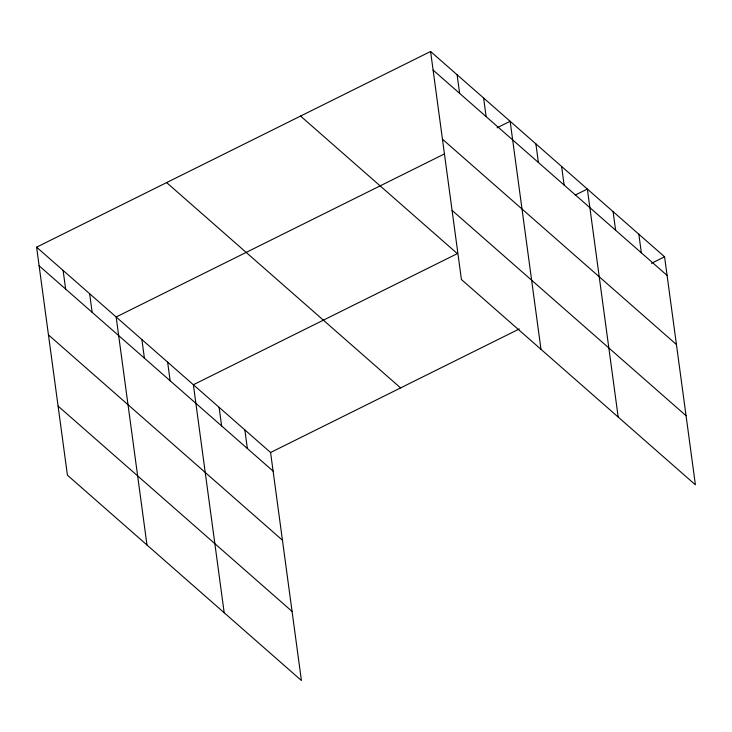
<?xml version="1.0" encoding="UTF-8"?>
<svg xmlns="http://www.w3.org/2000/svg" width="732" height="732" viewBox="0 0 732 732"><rect width="100%" height="100%" fill="white"/><g stroke="black" fill="none" stroke-linecap="round" stroke-linejoin="round"><path stroke-width="1.1" d="M36.6 247.178L270.584 452.495L301.41 680.513L67.426 475.196L36.6 247.178L430.59 51.487L664.574 256.804L695.4 484.822L461.416 279.505L430.59 51.487M444.635 153.839L116.15 316.983L146.986 545.001M497.037 127.807L510.14 121.292L540.975 349.31M575.261 195.06L587.357 189.048L618.183 417.066M270.584 452.495L519.336 328.942M651.471 263.319L664.574 256.804M433.106 70.098L667.09 275.415M442.448 139.199L676.432 344.525M452.074 210.395L686.058 415.721M300.568 116.068L457.344 253.629L193.367 384.739L224.193 612.757M166.612 182.597L400.596 387.923M39.116 265.789L273.1 471.106M48.458 334.89L282.442 540.216M58.084 406.086L292.068 611.412M638.835 234.222L641.351 252.833M613.096 211.64L615.612 230.241M561.618 166.466L564.134 185.077M535.879 143.884L538.395 162.486M483.623 98.024L486.139 116.635M457.107 74.756L459.623 93.367M244.845 429.913L247.361 448.524M219.106 407.331L221.622 425.933M167.628 362.157L170.144 380.768M141.889 339.575L144.405 358.177M89.633 293.715L92.15 312.326M63.117 270.447L65.633 289.058"/></g></svg>
